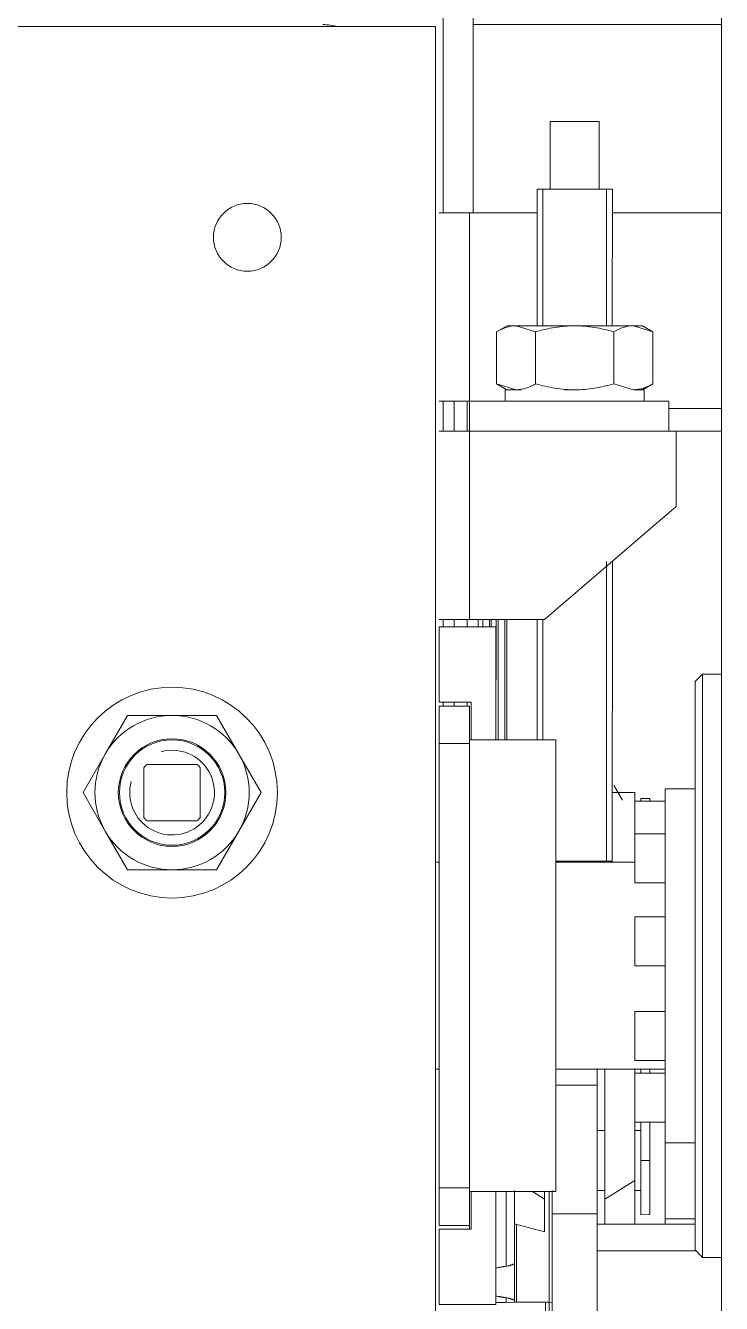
# Model space of a CAD drawing. Header units: millimetres. Extents: x 2179 to 48742, y 3478 to 161002.
# Drawn here: x 33246.6 to 33431.5, y 141788.7 to 142128.1 of the extents above; entities that cross this region are included whole.
import ezdxf

# ---------------------------------------------------------------- set-up
doc = ezdxf.new("R2010")
doc.units = ezdxf.units.MM
for name, color, linetype, lineweight in [('0-1', 7, 'Continuous', 9), ('Tenká-1', 7, 'Continuous', 9), ('Šrafy-1', 7, 'Continuous', 9)]:
    doc.layers.add(name, color=color, linetype=linetype, lineweight=lineweight)
doc.layers.add('2966-1_navrh dispozice stroju-HK_02_dwg-1', color=7, linetype='Continuous', lineweight=9, true_color=0x919191)

# ---------------------------------------------------------------- blocks, each defined once
blk = doc.blocks.new('2966-1_navrh dispozice stroju-HK_02_dwg-876232-1NP _ stroje')
at = {"layer": '0-1'}
for p, q in [((-60979.19, 56561.19), (-60547.22, 56301.54)), ((-60934.62, 56534.4), (-60949.56, 56509.55)), ((-60955.73, 56511.47), (-60924.64, 56492.78)), ((-60890.05, 56507.61), (-60897.26, 56495.62)), ((-60884.91, 56504.52), (-60891.09, 56494.24)), ((-60964.46, 56496.96), (-60933.36, 56478.27)), ((-60969.14, 56476.98), (-60973.26, 56470.12)), ((-60914.43, 56476.76), (-60915.84, 56474.42)), ((-60926.51, 56459.78), (-60923.7, 56461.34)), ((-60871.01, 56460.54), (-60802.75, 56419.51)), ((-60929.89, 56445.22), (-60930.4, 56444.36)), ((-60866.51, 56438.08), (-60839.08, 56421.59)), ((-60867.3, 56436.77), (-60839.87, 56420.28)), ((-60800.96, 56436.56), (-60805.08, 56429.7)), ((-60819.08, 56431.58), (-60814.46, 56431.49)), ((-60872.61, 56427.93), (-60845.18, 56411.44)), ((-60871.73, 56429.39), (-60844.31, 56412.9)), ((-60871.42, 56429.91), (-60843.99, 56413.42)), ((-60874.72, 56424.42), (-60873.01, 56423.39)), ((-60873.83, 56425.89), (-60872.12, 56424.86)), ((-60873.57, 56426.34), (-60871.85, 56425.31)), ((-60876.85, 56420.87), (-60875.14, 56419.84)), ((-60875.35, 56423.38), (-60873.63, 56422.35)), ((-60801.86, 56420.43), (-60801.96, 56420.82)), ((-60878.63, 56417.91), (-60876.92, 56416.88)), ((-60880.18, 56415.34), (-60878.46, 56414.31)), ((-60859.78, 56406.58), (-60858.92, 56406.06)), ((-60858, 56409.53), (-60857.14, 56409.02)), ((-60861.32, 56404.01), (-60860.47, 56403.49)), ((-60848.89, 56405.28), (-60849.15, 56404.85)), ((-60848.29, 56404.34), (-60747.15, 56343.55)), ((-60749.42, 56400.91), (-60748.56, 56400.4)), ((-60751.48, 56397.49), (-60750.62, 56396.97)), ((-60750.66, 56398.86), (-60749.8, 56398.34)), ((-60737.42, 56393.7), (-60728.67, 56388.44)), ((-60713.35, 56383.9), (-60730.65, 56394.3)), ((-60736.76, 56390.5), (-60737.58, 56389.13)), ((-60756.63, 56388.91), (-60753.02, 56386.74)), ((-60741.71, 56382.27), (-60742.74, 56380.56)), ((-60723.87, 56380.89), (-60723.05, 56382.26)), ((-60729.02, 56372.32), (-60727.99, 56374.03)), ((-60721.37, 56367.72), (-60715.31, 56364.07)), ((-60734.31, 56359.16), (-60737.63, 56357.45)), ((-60741.26, 56351.41), (-60724.28, 56341.2)), ((-60746.3, 56343.03), (-60746.04, 56343.46)), ((-60723.65, 56343.33), (-60723.62, 56343.4)), ((-60880.87, 56339.46), (-60887.68, 56328.13)), ((-60868.31, 56332.95), (-60879.65, 56339.77)), ((-60737.73, 56337.88), (-60738.58, 56338.39)), ((-60714.92, 56338.17), (-60716.06, 56336.26)), ((-60715.47, 56338.5), (-60715.51, 56338.44)), ((-60874.83, 56320.4), (-60868.01, 56331.74)), ((-60887.38, 56326.91), (-60876.04, 56320.1))]:
    blk.add_line(p, q, dxfattribs=at)
at = {"layer": '0-1', "flags": 128}
for points in [[(-60977.47, 56560.16), (-61011.47, 56503.6), (-60968.62, 56477.84)], [(-60963.45, 56498.64), (-60978.87, 56507.92), (-60972.17, 56519.06), (-60956.75, 56509.79)], [(-60923.85, 56494.09), (-60954.94, 56512.79), (-60965.25, 56495.65), (-60934.15, 56476.95)], [(-61011.47, 56503.6), (-61014.9, 56505.66), (-61019.02, 56498.8), (-60972.74, 56470.98)], [(-60922.46, 56463.4), (-60926.51, 56459.78), (-60938.33, 56466.88), (-60938.27, 56470.1), (-60937.03, 56472.16), (-60929, 56485.52), (-60920.97, 56498.88), (-60919.72, 56500.95), (-60916.91, 56502.51)], [(-60905.15, 56492.19), (-60905.1, 56495.41), (-60916.91, 56502.51), (-60920.97, 56498.88)], [(-60892.12, 56492.52), (-60898.98, 56496.65), (-60926.28, 56451.22), (-60919.43, 56447.1), (-60923.55, 56440.24)], [(-60959.86, 56492.41), (-60969.14, 56476.98), (-60926.28, 56451.22), (-60926.57, 56450.75), (-60919.71, 56446.63)], [(-60902.33, 56491.07), (-60904.9, 56492.62), (-60906.4, 56490.12), (-60910.45, 56486.5), (-60922.27, 56493.6)], [(-60880.69, 56414.48), (-60876.57, 56421.34), (-60919.43, 56447.1), (-60891.09, 56494.24), (-60873.95, 56483.93), (-60866.27, 56438.48), (-60876.57, 56421.34)], [(-60921.16, 56468.69), (-60932.97, 56475.79), (-60937.03, 56472.16)], [(-60829.63, 56471.29), (-60832.2, 56467.01), (-60699.36, 56387.15), (-60696.78, 56391.44)], [(-60921.76, 56464.56), (-60923.96, 56460.91), (-60921.39, 56459.36)], [(-60699.36, 56387.15), (-60702.1, 56386.47), (-60831.52, 56464.26), (-60832.2, 56467.01)], [(-60809.68, 56407.97), (-60801.96, 56420.82), (-60870.22, 56461.86)], [(-60926.57, 56450.75), (-60928.34, 56447.79), (-60921.49, 56443.67)], [(-60928.34, 56447.79), (-60929.89, 56445.22), (-60923.03, 56441.1)], [(-60807.09, 56449.58), (-60811.21, 56442.72), (-60730.65, 56394.3), (-60726.53, 56401.15)], [(-60808.43, 56441.05), (-60812.55, 56434.19), (-60805.08, 56429.7), (-60793.94, 56423.01), (-60789.82, 56429.86)], [(-60810.49, 56437.62), (-60811.05, 56437.96), (-60812.28, 56435.9), (-60811.72, 56435.56)], [(-60812.55, 56434.19), (-60814.48, 56435.35), (-60817.57, 56430.21)], [(-60872.88, 56427.48), (-60845.54, 56410.85), (-60837.3, 56424.57), (-60734.45, 56362.74), (-60742.69, 56349.03)], [(-60770.9, 56418.49), (-60775.03, 56411.64), (-60786.17, 56418.33), (-60782.05, 56425.19)], [(-60749.4, 56405.57), (-60753.52, 56398.71), (-60764.66, 56405.41), (-60760.54, 56412.26)], [(-60735.36, 56397.13), (-60739.48, 56390.27), (-60750.62, 56396.97), (-60746.5, 56403.82)], [(-60751.27, 56336.69), (-60747.15, 56343.55), (-60738.58, 56338.39), (-60742.7, 56331.54), (-60751.27, 56336.69), (-60852.41, 56397.48)], [(-60755.6, 56390.63), (-60726.07, 56372.87), (-60720.34, 56369.43)], [(-60739.48, 56390.27), (-60726.18, 56382.28), (-60726.07, 56372.87)], [(-60738.66, 56391.64), (-60729.9, 56386.38), (-60717.56, 56378.96), (-60716.33, 56381.02), (-60728.67, 56388.44), (-60729.9, 56386.38)], [(-60729.94, 56358.87), (-60723.76, 56369.15), (-60721.37, 56367.72), (-60707.98, 56390)], [(-60709.23, 56390.76), (-60713.35, 56383.9), (-60712.1, 56383.14)], [(-60758.69, 56377.31), (-60753.02, 56386.74), (-60723.76, 56369.15)], [(-60701.8, 56386.54), (-60715.31, 56364.07), (-60629.89, 56312.73)], [(-60726.18, 56382.28), (-60716.28, 56376.33), (-60716.36, 56376.06)], [(-60740.36, 56353.46), (-60732.77, 56348.9), (-60726.81, 56354.65), (-60734.31, 56359.16), (-60735.99, 56360.17)], [(-60735.39, 56361.17), (-60710.19, 56346.03), (-60709.76, 56346.74)], [(-60735.21, 56362.03), (-60729.94, 56358.87), (-60668.21, 56321.76)], [(-60732.77, 56348.9), (-60714.92, 56338.17), (-60714.66, 56338.6)], [(-60732.39, 56349.26), (-60714.66, 56338.6), (-60710.18, 56346.05), (-60702.81, 56341.62), (-60703.32, 56340.77)], [(-60710.69, 56345.2), (-60703.32, 56340.77), (-60703.84, 56339.91), (-60702.98, 56339.39), (-60712.87, 56322.94)], [(-60717.1, 56336.89), (-60716.06, 56336.26), (-60717.49, 56333.88)]]:
    blk.add_lwpolyline(points, dxfattribs=at)
for points in [[(-60557.66, 56219.14), (-60650.4, 56064.87), (-61108.93, 56340.5), (-61016.2, 56494.77)], [(-60878.98, 56413.45), (-60861.84, 56403.15), (-60857.46, 56410.43), (-60848.89, 56405.28), (-60845.54, 56410.85), (-60871.25, 56426.31)], [(-60860.98, 56402.63), (-60856.86, 56409.49), (-60848.29, 56404.34), (-60852.41, 56397.48)], [(-60860.28, 56319.37), (-60866.37, 56309.23), (-60878.21, 56309.43), (-60890.04, 56309.64), (-60895.78, 56320), (-60901.51, 56330.35), (-60895.42, 56340.49), (-60889.32, 56350.64), (-60877.48, 56350.43), (-60865.65, 56350.22), (-60859.91, 56339.87), (-60854.18, 56329.51)], [(-60724.71, 56320.72), (-60741.85, 56331.02), (-60737.47, 56338.31), (-60746.04, 56343.46), (-60742.69, 56349.03), (-60716.98, 56333.57)]]:
    blk.add_lwpolyline(points, close=True, dxfattribs=at)
at = {"layer": '0-1'}
for centre, radius in [((-60993.96, 56423.06), 9), ((-60877.85, 56329.93), 28), ((-60877.85, 56329.93), 14.3), ((-60877.85, 56329.93), 14)]:
    blk.add_circle(centre, radius, dxfattribs=at)
for centre, radius, start, end in [((-60912.12, 56493.91), 10.15, 150.6442, 181.7193), ((-60915.25, 56495.1), 10.15, 330.6442, 1.7193), ((-60928.18, 56467.18), 10.15, 150.6442, 181.7193), ((-60931.31, 56468.38), 10.15, 330.6442, 1.7193), ((-60877.85, 56329.93), 20.5, 88.9896, 148.9896), ((-60877.85, 56329.93), 20.5, 28.9896, 88.9896), ((-60877.85, 56329.93), 20.5, 148.9896, 208.9896), ((-60877.85, 56329.93), 11.25, 223.9896, 163.9896), ((-60877.85, 56329.93), 10, 100.3993, 107.58), ((-60877.85, 56329.93), 20.5, 328.9896, 28.9896), ((-60877.85, 56329.93), 10, 10.3993, 17.58), ((-60877.85, 56329.93), 10, 190.3993, 197.58), ((-60877.85, 56329.93), 20.5, 208.9896, 268.9896), ((-60877.85, 56329.93), 20.5, 268.9896, 328.9896), ((-60877.85, 56329.93), 10, 280.3993, 287.58)]:
    blk.add_arc(centre, radius, start, end, dxfattribs=at)
for points, knots in [([(-60922.27, 56493.6), (-60923.55, 56492.41), (-60926.01, 56489.89), (-60928.09, 56487.04), (-60929, 56485.52)], [0, 0, 0, 0, 0.498461, 1, 1, 1, 1]), ([(-60929, 56485.52), (-60929.9, 56484.02), (-60931.45, 56480.85), (-60932.52, 56477.49), (-60932.97, 56475.79)], [0, 0, 0, 0, 0.498881, 1, 1, 1, 1]), ([(-60914.43, 56476.76), (-60913.52, 56478.28), (-60911.97, 56481.45), (-60910.9, 56484.81), (-60910.45, 56486.5)], [0, 0, 0, 0, 0.501539, 1, 1, 1, 1]), ([(-60921.16, 56468.69), (-60919.87, 56469.88), (-60917.41, 56472.41), (-60915.33, 56475.26), (-60914.43, 56476.76)], [0, 0, 0, 0, 0.501119, 1, 1, 1, 1]), ([(-60724.28, 56341.2), (-60724.21, 56341.37), (-60724.11, 56341.63), (-60724.01, 56341.98), (-60723.94, 56342.22), (-60723.89, 56342.44), (-60723.84, 56342.65), (-60723.8, 56342.84), (-60723.76, 56343), (-60723.72, 56343.17), (-60723.69, 56343.28), (-60723.65, 56343.33)], [0, 0, 0, 0, 0.251791, 0.370523, 0.482879, 0.58767, 0.683705, 0.770053, 0.845405, 0.908554, 1, 1, 1, 1]), ([(-60724.28, 56341.2), (-60724.34, 56341.07), (-60724.42, 56340.86), (-60724.54, 56340.57), (-60724.63, 56340.35), (-60724.72, 56340.12), (-60724.81, 56339.88), (-60724.91, 56339.64), (-60725, 56339.38), (-60725.13, 56339.03), (-60725.23, 56338.75), (-60725.29, 56338.57)], [0, 0, 0, 0, 0.15798, 0.240357, 0.325375, 0.413121, 0.50368, 0.597128, 0.693536, 0.792962, 1, 1, 1, 1]), ([(-60718.95, 56334.76), (-60718.82, 56334.9), (-60718.62, 56335.11), (-60718.37, 56335.4), (-60718.19, 56335.6), (-60718.02, 56335.8), (-60717.85, 56335.99), (-60717.69, 56336.18), (-60717.53, 56336.36), (-60717.34, 56336.6), (-60717.19, 56336.77), (-60717.1, 56336.89)], [0, 0, 0, 0, 0.207038, 0.306464, 0.402872, 0.49632, 0.586879, 0.674625, 0.759643, 0.84202, 1, 1, 1, 1]), ([(-60717.1, 56336.89), (-60716.98, 56337.03), (-60716.8, 56337.24), (-60716.54, 56337.49), (-60716.36, 56337.66), (-60716.19, 56337.81), (-60716.03, 56337.95), (-60715.88, 56338.08), (-60715.76, 56338.19), (-60715.63, 56338.3), (-60715.55, 56338.38), (-60715.51, 56338.44)], [0, 0, 0, 0, 0.251791, 0.370523, 0.482879, 0.58767, 0.683705, 0.770053, 0.845405, 0.908554, 1, 1, 1, 1])]:
    blk.add_open_spline(points, degree=3, knots=knots, dxfattribs=at)
at = {"layer": 'Tenká-1'}
blk.add_arc((-61018.4, 56461.18), 15.92, 134.5919, 148.9896, dxfattribs=at)
at = {"layer": 'Šrafy-1'}
for p, q in [((-60798.62, 56425.82), (-60809.44, 56407.82)), ((-60762.3, 56379.49), (-60747.36, 56404.34)), ((-60825.41, 56381.25), (-60825.93, 56380.4)), ((-60778.79, 56352.06), (-60778.27, 56352.92))]:
    blk.add_line(p, q, dxfattribs=at)

msp = doc.modelspace()

# ---------------------------------------------------------------- block references
at = {"layer": '2966-1_navrh dispozice stroju-HK_02_dwg-1', "rotation": 301.0103595051887}
msp.add_blockref('2966-1_navrh dispozice stroju-HK_02_dwg-876232-1NP _ stroje', (16370.46, 60726.75), dxfattribs=at)

doc.saveas('drawing.dxf')
